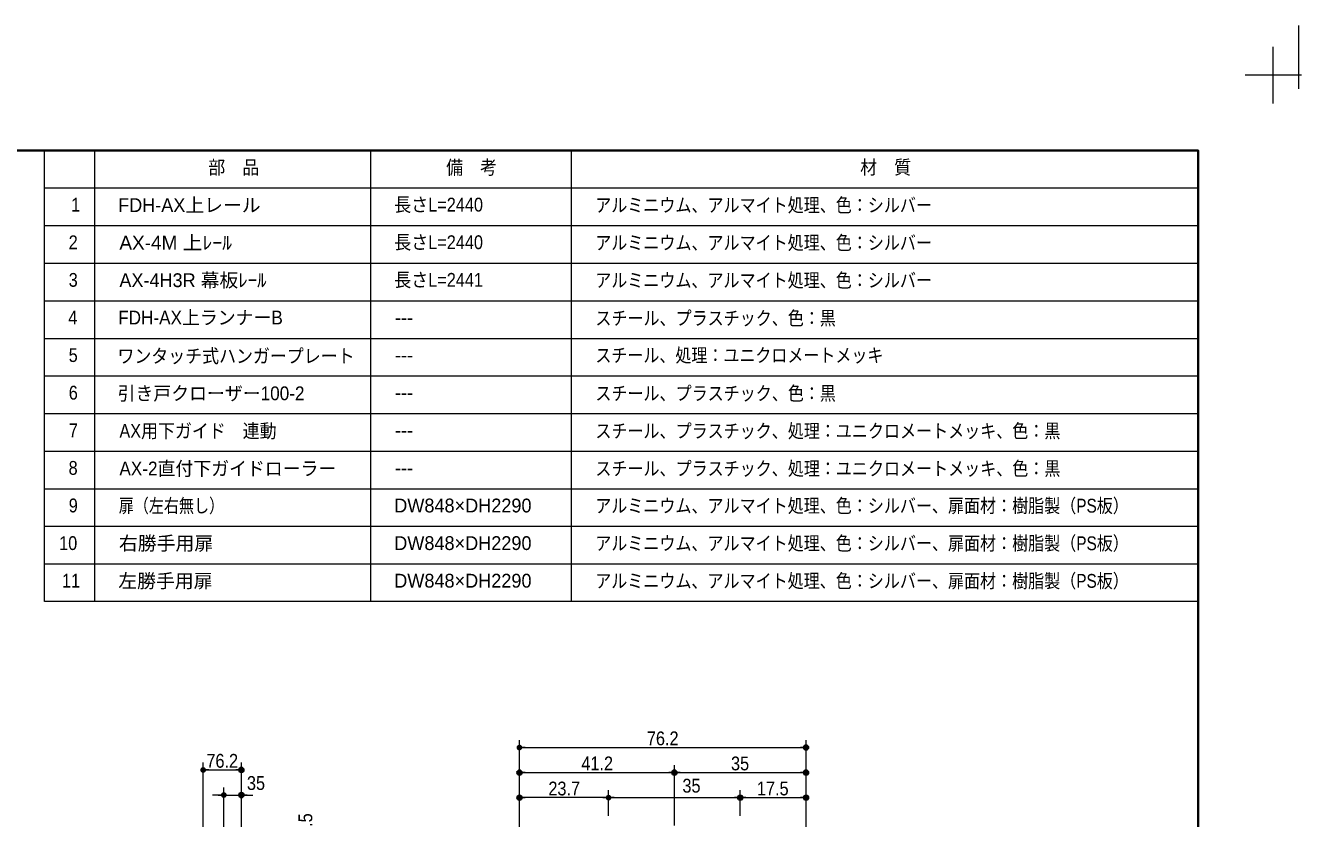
# Model space of a CAD drawing. Units: millimetres, scale not verified. Extents: x -4547 to 4547, y -2305 to 2305.
# Drawn here: x -678 to 1866, y 723 to 2305 of the extents above; entities that cross this region are included whole.
import ezdxf
from ezdxf.enums import TextEntityAlignment as Align

# ---------------------------------------------------------------- set-up
doc = ezdxf.new("R2010")
doc.units = ezdxf.units.MM
doc.header["$LTSCALE"] = 20
doc.header["$PDMODE"] = 32
doc.header["$PDSIZE"] = 10
for name, color, linetype, lineweight in [('0-0_1図面枠', 7, 'Continuous', 20), ('0-1_2寸法-1', 7, 'Continuous', 15), ('0-2_0', 7, 'Continuous', 25), ('0-4_2寸法-2', 7, 'Continuous', 15)]:
    doc.layers.add(name, color=color, linetype=linetype, lineweight=lineweight)
doc.layers.add('0-3_Defpoints', color=7, linetype='Continuous')
doc.styles.add('ＭＳ Ｐゴシック', font='')
doc.styles.get('ＭＳ Ｐゴシック').set_extended_font_data('MS PGothic')

# ---------------------------------------------------------------- blocks, each defined once
blk = doc.blocks.new('グループ')
at = {"layer": '0-0_1図面枠', "lineweight": 15}
for p, q in [((16000, 41550), (16000, 23550)), ((27000, 41550), (27000, 23550)), ((35000, 41550), (35000, 23550)), ((14000, 40050), (60000, 40050)), ((14000, 38550), (60000, 38550)), ((14000, 37050), (60000, 37050)), ((14000, 35550), (60000, 35550)), ((14000, 34050), (60000, 34050)), ((14000, 32550), (60000, 32550)), ((14000, 31050), (60000, 31050)), ((14000, 29550), (60000, 29550)), ((14000, 28050), (60000, 28050)), ((14000, 26550), (60000, 26550)), ((14000, 25050), (60000, 25050))]:
    blk.add_line(p, q, dxfattribs=at)
blk.add_lwpolyline([(14000, 41550), (60000, 41550), (60000, 23550), (14000, 23550)], close=True, dxfattribs=at)
blk = doc.blocks.new('グループ-1')
at = {"layer": '0-0_1図面枠', "lineweight": 15}
for p, q in [((63000, 43425), (63000, 45675)), ((64125, 44550), (61875, 44550))]:
    blk.add_line(p, q, dxfattribs=at)
blk = doc.blocks.new('グループ-3')
at = {"layer": '0-0_1図面枠', "lineweight": 35}
blk.add_lwpolyline([(-60000, 41550), (60000, 41550), (60000, -41550), (-60000, -41550)], close=True, dxfattribs=at)
blk = doc.blocks.new('図面枠')
at = {"layer": '0-0_1図面枠'}
for name in ['グループ-1', 'グループ-3']:
    blk.add_blockref(name, (0, 0), dxfattribs=at)
blk = doc.blocks.new('_Dot')
at = {"layer": '0-2_0'}
blk.add_line((-10, 0), (-20, 0), dxfattribs=at)
for points in [[(0, 0), (-10, 0), (-9.92, 1.25)], [(0, 0), (-9.92, -1.25), (-10, 0)], [(0, 0), (-9.92, 1.25), (-9.69, 2.49)], [(0, 0), (-9.69, -2.49), (-9.92, -1.25)], [(0, 0), (-9.69, 2.49), (-9.3, 3.68)], [(0, 0), (-9.3, -3.68), (-9.69, -2.49)], [(0, 0), (-9.3, 3.68), (-8.76, 4.82)], [(0, 0), (-8.76, -4.82), (-9.3, -3.68)], [(0, 0), (-8.76, 4.82), (-8.09, 5.88)], [(0, 0), (-8.09, -5.88), (-8.76, -4.82)], [(0, 0), (-8.09, 5.88), (-7.29, 6.85)], [(0, 0), (-7.29, -6.85), (-8.09, -5.88)], [(0, 0), (-7.29, 6.85), (-6.37, 7.71)], [(0, 0), (-6.37, -7.71), (-7.29, -6.85)], [(0, 0), (-6.37, 7.71), (-5.36, 8.44)], [(0, 0), (-5.36, -8.44), (-6.37, -7.71)], [(0, 0), (-5.36, 8.44), (-4.26, 9.05)], [(0, 0), (-4.26, -9.05), (-5.36, -8.44)], [(0, 0), (-4.26, 9.05), (-3.09, 9.51)], [(0, 0), (-3.09, -9.51), (-4.26, -9.05)], [(0, 0), (-3.09, 9.51), (-1.87, 9.82)], [(0, 0), (-1.87, -9.82), (-3.09, -9.51)], [(0, 0), (-1.87, 9.82), (-0.63, 9.98)], [(0, 0), (-0.63, -9.98), (-1.87, -9.82)], [(0, 0), (-0.63, 9.98), (0.63, 9.98)], [(0, 0), (0.63, -9.98), (-0.63, -9.98)], [(0, 0), (0.63, 9.98), (1.87, 9.82)], [(0, 0), (1.87, 9.82), (3.09, 9.51)], [(0, 0), (3.09, 9.51), (4.26, 9.05)], [(0, 0), (4.26, 9.05), (5.36, 8.44)], [(0, 0), (5.36, 8.44), (6.37, 7.71)], [(0, 0), (6.37, 7.71), (7.29, 6.85)], [(0, 0), (7.29, 6.85), (8.09, 5.88)], [(0, 0), (8.09, 5.88), (8.76, 4.82)], [(0, 0), (8.76, 4.82), (9.3, 3.68)], [(0, 0), (9.3, 3.68), (9.69, 2.49)], [(0, 0), (9.69, 2.49), (9.92, 1.25)], [(0, 0), (9.92, 1.25), (10, 0)], [(0, 0), (1.87, -9.82), (0.63, -9.98)], [(0, 0), (3.09, -9.51), (1.87, -9.82)], [(0, 0), (4.26, -9.05), (3.09, -9.51)], [(0, 0), (5.36, -8.44), (4.26, -9.05)], [(0, 0), (6.37, -7.71), (5.36, -8.44)], [(0, 0), (7.29, -6.85), (6.37, -7.71)], [(0, 0), (8.09, -5.88), (7.29, -6.85)], [(0, 0), (8.76, -4.82), (8.09, -5.88)], [(0, 0), (9.3, -3.68), (8.76, -4.82)], [(0, 0), (9.69, -2.49), (9.3, -3.68)], [(0, 0), (9.92, -1.25), (9.69, -2.49)], [(0, 0), (10, 0), (9.92, -1.25)]]:
    blk.add_solid(points, dxfattribs=at)

msp = doc.modelspace()

# ---------------------------------------------------------------- linework, layer by layer
at = {"layer": '0-0_1図面枠', "color": 5, "lineweight": 15}
msp.add_line((1859.98, 2305.14), (1859.98, 2178.65), dxfattribs=at)
at = {"layer": '0-1_2寸法-1'}
for p, q in [((306.5, 829.87), (306.5, 879.87)), ((878, 829.87), (878, 879.87)), ((317.76, 864.87), (866.75, 864.87)), ((-324.05, 676.11), (-324.05, 835.11)), ((-312.79, 820.11), (-259.1, 820.11)), ((-247.85, 677.81), (-247.85, 835.11)), ((306.5, 779.87), (306.5, 829.87)), ((317.76, 814.87), (604.25, 814.87)), ((615.5, 709.56), (615.5, 829.87)), ((615.5, 709.56), (615.5, 829.87)), ((626.76, 814.87), (866.75, 814.87)), ((878, 779.87), (878, 829.87)), ((306.5, 687.04), (306.5, 779.87)), ((473, 764.87), (317.76, 764.87)), ((484.25, 728.31), (484.25, 779.87)), ((746.75, 728.31), (746.75, 779.87)), ((758.01, 764.87), (866.75, 764.87)), ((878, 699.81), (878, 779.87))]:
    msp.add_line(p, q, dxfattribs=at)
at = {"layer": '0-3_Defpoints'}
for p in [(878, 864.87), (-247.85, 820.11), (306.5, 814.87), (615.5, 814.87), (878, 814.87), (-247.85, 770.11), (306.5, 764.87), (306.5, 764.87), (746.75, 764.87), (878, 764.87)]:
    msp.add_point(p, dxfattribs=at)
at = {"layer": '0-4_2寸法-2'}
for p, q in [((-294.1, 770.11), (-305.36, 770.11)), ((-282.85, 679.11), (-282.85, 785.11)), ((-282.85, 770.11), (-247.85, 770.11)), ((-247.85, 677.81), (-247.85, 785.11)), ((-236.59, 770.11), (-225.34, 770.11)), ((484.25, 728.31), (484.25, 779.87)), ((495.51, 764.87), (735.5, 764.87)), ((746.75, 728.31), (746.75, 779.87))]:
    msp.add_line(p, q, dxfattribs=at)

# ---------------------------------------------------------------- block references
at = {"layer": '0-0_1図面枠', "xscale": 0.05, "yscale": 0.05}
for name in ['図面枠', 'グループ']:
    msp.add_blockref(name, (-1340.62, -21.39), dxfattribs=at)
at = {"layer": '0-1_2寸法-1', "xscale": 0.5627563, "yscale": 0.5627563, "rotation": 180}
for p in [(306.5, 864.87), (-324.05, 820.11), (306.5, 814.87), (615.5, 814.87), (306.5, 764.87), (746.75, 764.87)]:
    msp.add_blockref('_Dot', p, dxfattribs=at)
at = {"layer": '0-1_2寸法-1', "xscale": 0.5627563, "yscale": 0.5627563}
for p in [(878, 864.87), (-247.85, 820.11), (615.5, 814.87), (878, 814.87), (484.25, 764.87), (878, 764.87)]:
    msp.add_blockref('_Dot', p, dxfattribs=at)
at = {"layer": '0-4_2寸法-2', "xscale": 0.5627563, "yscale": 0.5627563}
for p in [(-282.85, 770.11), (746.75, 764.87)]:
    msp.add_blockref('_Dot', p, dxfattribs=at)
at = {"layer": '0-4_2寸法-2', "xscale": 0.5627563, "yscale": 0.5627563, "rotation": 180}
for p in [(-247.85, 770.11), (484.25, 764.87)]:
    msp.add_blockref('_Dot', p, dxfattribs=at)

# ---------------------------------------------------------------- texts
at = {"layer": '0-0_1図面枠', "style": 'ＭＳ Ｐゴシック'}
for s, height, width, p in [('部\u3000品', 27.57, 0.9, (-313.84, 2000.06)), ('備\u3000考', 27.57, 0.9, (160.31, 1999.99)), ('材\u3000質', 27.57, 0.9, (985.82, 2000.34)), ('1', 27.57, 0.9, (-587.14, 1925.57)), ('長さL=2440', 27.57, 0.9, (56.91, 1925.77)), ('アルミニウム、アルマイト処理、色：シルバー', 27.57, 0.85, (457.65, 1924.85)), ('2', 27.57, 0.9, (-592.19, 1850.63)), ('AX-4M 上ﾚｰﾙ', 27.51, 1.05, (-491.06, 1849.84)), ('長さL=2440', 27.57, 0.9, (56.91, 1850.77)), ('アルミニウム、アルマイト処理、色：シルバー', 27.57, 0.85, (457.65, 1849.85)), ('3', 27.57, 0.9, (-592.19, 1775.63)), ('長さL=2441', 27.57, 0.9, (56.91, 1775.77)), ('アルミニウム、アルマイト処理、色：シルバー', 27.57, 0.85, (457.65, 1774.85)), ('4', 27.57, 0.9, (-592.93, 1700.63)), ('FDH-AX上ランナーB', 27.51, 0.95, (-493.52, 1700.56)), ('スチール、プラスチック、色：黒', 27.57, 0.85, (457.93, 1699.34)), ('5', 27.57, 0.9, (-592.19, 1625.63)), ('ワンタッチ式ハンガープレート', 27.51, 0.9, (-494.94, 1623.91)), ('スチール、処理：ユニクロメートメッキ', 27.51, 0.85, (457.93, 1625.28)), ('6', 27.57, 0.9, (-592.04, 1550.63)), ('引き戸クローザー100-2', 27.51, 0.95, (-494.66, 1549.42)), ('スチール、プラスチック、色：黒', 27.57, 0.85, (457.93, 1549.34)), ('7', 27.57, 0.9, (-591.76, 1475.63)), ('AX用下ガイド\u3000連動', 27.51, 0.9, (-491.06, 1474.48)), ('スチール、プラスチック、処理：ユニクロメートメッキ、色：黒', 27.57, 0.85, (457.93, 1474.34)), ('8', 27.57, 0.9, (-592.34, 1400.63)), ('AX-2直付下ガイドローラー', 27.51, 0.95, (-491.06, 1399.42)), ('スチール、プラスチック、処理：ユニクロメートメッキ、色：黒', 27.57, 0.85, (457.93, 1399.34)), ('9', 27.57, 0.9, (-592.04, 1325.63)), ('扉（左右無し）', 27.51, 0.8, (-492.35, 1325.28)), ('アルミニウム、アルマイト処理、色：シルバー、扉面材：樹脂製（PS板）', 27.57, 0.85, (457.65, 1325.22)), ('10', 27.57, 0.9, (-611.22, 1250.57)), ('アルミニウム、アルマイト処理、色：シルバー、扉面材：樹脂製（PS板）', 27.57, 0.85, (457.65, 1250.22)), ('11', 27.57, 0.9, (-605.59, 1175.57)), ('アルミニウム、アルマイト処理、色：シルバー、扉面材：樹脂製（PS板）', 27.57, 0.85, (457.65, 1175.22))]:
    msp.add_text(s, height=height, dxfattribs=dict(at, width=width)).set_placement(p, align=Align.BOTTOM_LEFT)
for s, height, p in [('FDH-AX上レール', 27.51, (-493.52, 1924.84)), ('AX-4H3R 幕板ﾚｰﾙ', 27.51, (-491.06, 1775.06)), ('---', 27.57, (58.36, 1700.63)), ('---', 27.57, (58.36, 1625.63)), ('---', 27.57, (58.36, 1550.63)), ('---', 27.57, (58.36, 1475.63)), ('---', 27.57, (58.36, 1400.63)), ('DW848×DH2290', 27.57, (56.91, 1325.57)), ('右勝手用扉', 27.57, (-492.07, 1250.22)), ('DW848×DH2290', 27.57, (56.91, 1250.57)), ('左勝手用扉', 27.57, (-493.36, 1175.22)), ('DW848×DH2290', 27.57, (56.91, 1175.57))]:
    msp.add_text(s, height=height, dxfattribs=at).set_placement(p, align=Align.BOTTOM_LEFT)
at = {"layer": '0-1_2寸法-1', "style": 'ＭＳ Ｐゴシック', "width": 0.9}
for s, p in [('76.2', (560.55, 861.08)), ('76.2', (-317.65, 816.32)), ('41.2', (429.89, 811.15)), ('35', (728.31, 811.08)), ('23.7', (364.19, 761.08)), ('17.5', (779.97, 761.15))]:
    msp.add_text(s, height=27.57, dxfattribs=at).set_placement(p, align=Align.BOTTOM_LEFT)
at = {"layer": '0-4_2寸法-2', "style": 'ＭＳ Ｐゴシック', "width": 0.9}
for p in [(-236.79, 771.97), (631.42, 766.73)]:
    msp.add_text('35', height=27.57, dxfattribs=at).set_placement(p, align=Align.BOTTOM_LEFT)
msp.add_text('38.5', height=27.57, rotation=90, dxfattribs=at).set_placement((-98.21, 670.46), align=Align.BOTTOM_LEFT)

doc.saveas('drawing.dxf')
